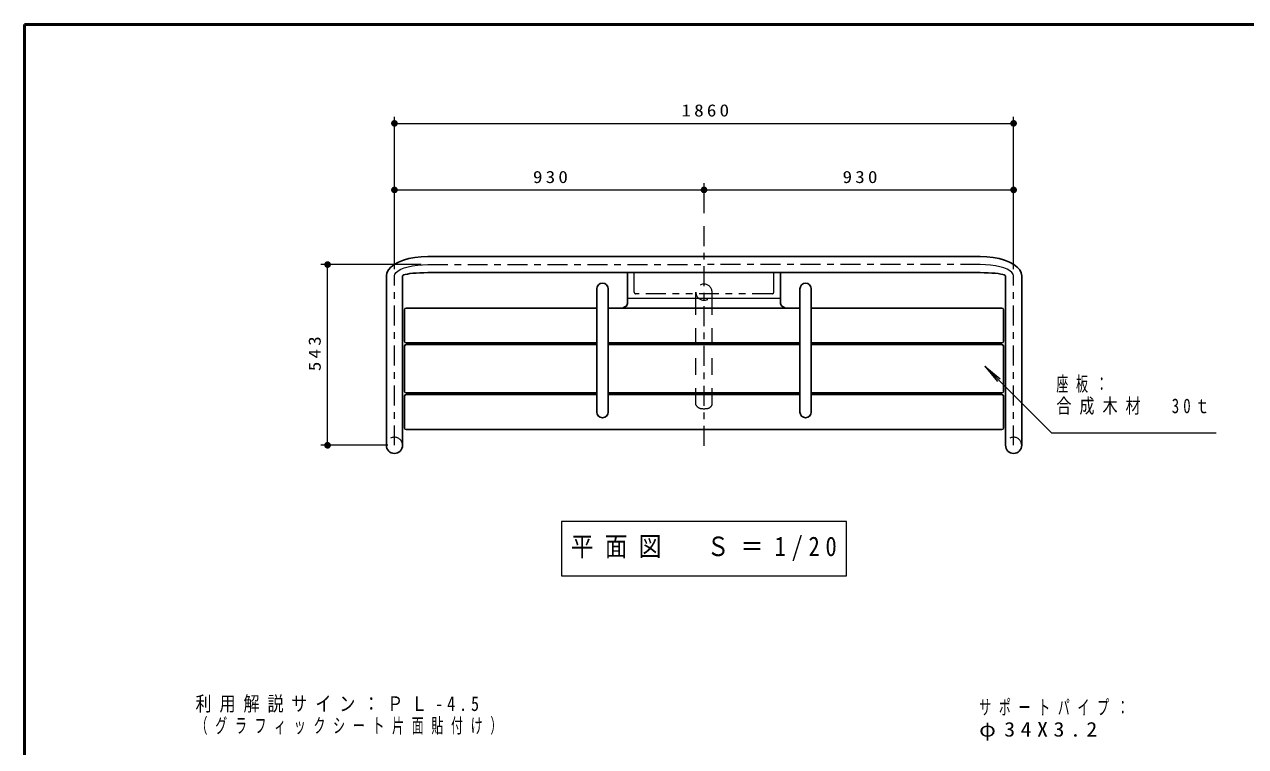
# Model space of a CAD drawing. Units: millimetres on the paper, scale 1:20. Extents: x -1553 to -1188, y 408 to 677.
# Drawn here: x -1553 to -1369.6, y 568.5 to 677 of the extents above; entities that cross this region are included whole.
import ezdxf

# ---------------------------------------------------------------- set-up
doc = ezdxf.new("R2010")
doc.units = ezdxf.units.MM
for name, pattern in [('USER1', [4.5, 2.5, -2]), ('USER2', [6, 3, -1, 1, -1]), ('USER3', [8, 3, -1, 1, -1, 1, -1])]:
    doc.linetypes.add(name, pattern=pattern)
doc.layers.add('LY_1', color=7, linetype='Continuous', lineweight=25)
doc.layers.add('LY_4', color=7, linetype='Continuous', lineweight=13)
doc.styles.add('ＭＳ ゴシック', font='')
doc.styles.get('ＭＳ ゴシック').set_extended_font_data('MS Gothic')

# ---------------------------------------------------------------- blocks, each defined once
blk = doc.blocks.new('filled_dot')
at = {"color": 0, "linetype": 'Continuous', "lineweight": -2, "const_width": 1.25}
blk.add_lwpolyline([(-0.625, 0, 1), (0.625, 0, 1)], format="xyb", close=True, dxfattribs=at)

msp = doc.modelspace()

# ---------------------------------------------------------------- linework, layer by layer
at = {"layer": 'LY_1', "lineweight": 13}
for p, q in [((-1497.423, 640.212), (-1497.423, 663.137)), ((-1404.423, 640.212), (-1404.423, 663.137)), ((-1497.423, 662.137), (-1404.423, 662.137)), ((-1450.923, 648.634), (-1450.923, 653.137)), ((-1497.423, 652.137), (-1450.923, 652.137)), ((-1450.923, 652.137), (-1404.423, 652.137)), ((-1493.423, 640.922), (-1508.465, 640.922)), ((-1507.465, 613.77), (-1507.465, 640.922)), ((-1439.423, 635.82), (-1462.423, 635.82)), ((-1408.759, 625.664), (-1406.831, 623.366)), ((-1408.759, 625.664), (-1406.461, 623.735)), ((-1398.745, 615.649), (-1408.759, 625.664)), ((-1398.745, 615.649), (-1373.994, 615.649)), ((-1498.423, 613.77), (-1508.465, 613.77)), ((-1472.323, 602.303), (-1472.323, 594.17)), ((-1429.523, 602.303), (-1472.323, 602.303)), ((-1429.523, 594.17), (-1429.523, 602.303)), ((-1472.323, 594.17), (-1429.523, 594.17))]:
    msp.add_line(p, q, dxfattribs=at)
at = {"layer": 'LY_1', "linetype": 'USER2', "lineweight": 13}
for p, q in [((-1450.923, 613.693), (-1450.923, 647.634)), ((-1492.423, 640.922), (-1450.923, 640.922)), ((-1409.423, 640.922), (-1450.923, 640.922)), ((-1497.423, 613.77), (-1497.423, 639.212)), ((-1404.423, 613.77), (-1404.423, 639.212))]:
    msp.add_line(p, q, dxfattribs=at)
at = {"layer": 'LY_1'}
for p, q in [((-1492.423, 642.137), (-1450.923, 642.137)), ((-1409.423, 642.137), (-1450.923, 642.137)), ((-1498.638, 613.77), (-1498.638, 639.212)), ((-1496.208, 613.77), (-1496.208, 639.212)), ((-1492.423, 639.707), (-1450.923, 639.707)), ((-1462.423, 635.07), (-1462.423, 639.707)), ((-1409.423, 639.707), (-1450.923, 639.707)), ((-1439.423, 635.07), (-1439.423, 639.707)), ((-1405.638, 613.77), (-1405.638, 639.212)), ((-1403.208, 613.77), (-1403.208, 639.212)), ((-1467.023, 618.77), (-1467.023, 637.27)), ((-1465.323, 618.77), (-1465.323, 637.27)), ((-1436.523, 618.77), (-1436.523, 637.27)), ((-1434.823, 618.77), (-1434.823, 637.27)), ((-1495.923, 629.395), (-1495.923, 634.145)), ((-1495.673, 634.395), (-1467.023, 634.395)), ((-1465.323, 634.395), (-1450.923, 634.395)), ((-1463.18, 634.395), (-1462.709, 634.618)), ((-1436.523, 634.395), (-1450.923, 634.395)), ((-1438.666, 634.395), (-1439.137, 634.618)), ((-1406.173, 634.395), (-1434.823, 634.395)), ((-1405.923, 629.395), (-1405.923, 634.145)), ((-1495.673, 629.145), (-1467.023, 629.145)), ((-1465.323, 629.145), (-1450.923, 629.145)), ((-1436.523, 629.145), (-1450.923, 629.145)), ((-1406.173, 629.145), (-1434.823, 629.145)), ((-1495.923, 621.895), (-1495.923, 628.645)), ((-1495.673, 628.895), (-1467.023, 628.895)), ((-1465.323, 628.895), (-1450.923, 628.895)), ((-1436.523, 628.895), (-1450.923, 628.895)), ((-1406.173, 628.895), (-1434.823, 628.895)), ((-1405.923, 621.895), (-1405.923, 628.645)), ((-1495.923, 616.395), (-1495.923, 621.145)), ((-1495.673, 621.645), (-1467.023, 621.645)), ((-1495.673, 621.395), (-1467.023, 621.395)), ((-1465.323, 621.645), (-1450.923, 621.645)), ((-1465.323, 621.395), (-1450.923, 621.395)), ((-1436.523, 621.645), (-1450.923, 621.645)), ((-1436.523, 621.395), (-1450.923, 621.395)), ((-1406.173, 621.645), (-1434.823, 621.645)), ((-1406.173, 621.395), (-1434.823, 621.395)), ((-1405.923, 616.395), (-1405.923, 621.145)), ((-1495.673, 616.145), (-1450.923, 616.145)), ((-1406.173, 616.145), (-1450.923, 616.145))]:
    msp.add_line(p, q, dxfattribs=at)
at = {"layer": 'LY_1', "linetype": 'USER3', "lineweight": 13}
for p, q in [((-1461.423, 636.796), (-1461.423, 639.707)), ((-1440.423, 636.796), (-1440.423, 639.707)), ((-1440.673, 636.546), (-1461.173, 636.546))]:
    msp.add_line(p, q, dxfattribs=at)
at = {"layer": 'LY_1', "linetype": 'USER1', "lineweight": 13}
for p, q in [((-1452.138, 634.395), (-1452.138, 636.77)), ((-1449.708, 634.395), (-1449.708, 636.77)), ((-1452.138, 619.874), (-1452.138, 634.395)), ((-1449.708, 619.874), (-1449.708, 634.395))]:
    msp.add_line(p, q, dxfattribs=at)
at = {"layer": 'LY_1'}
for points in [[(-1498.638, 639.212), (-1498.562, 639.669), (-1498.334, 640.116), (-1497.961, 640.54), (-1497.451, 640.931), (-1496.818, 641.28), (-1496.076, 641.578), (-1495.245, 641.818), (-1494.344, 641.994), (-1493.395, 642.101), (-1492.423, 642.137)], [(-1403.208, 639.212), (-1403.285, 639.669), (-1403.512, 640.116), (-1403.885, 640.54), (-1404.395, 640.931), (-1405.028, 641.28), (-1405.77, 641.578), (-1406.602, 641.818), (-1407.503, 641.994), (-1408.451, 642.101), (-1409.423, 642.137)], [(-1496.208, 639.212), (-1496.161, 639.289), (-1496.023, 639.365), (-1495.796, 639.436), (-1495.485, 639.503), (-1495.099, 639.562), (-1494.648, 639.612), (-1494.141, 639.653), (-1493.593, 639.682), (-1493.015, 639.701), (-1492.423, 639.707)], [(-1405.638, 639.212), (-1405.685, 639.289), (-1405.823, 639.365), (-1406.051, 639.436), (-1406.361, 639.503), (-1406.747, 639.562), (-1407.198, 639.612), (-1407.705, 639.653), (-1408.253, 639.682), (-1408.831, 639.701), (-1409.423, 639.707)]]:
    msp.add_lwpolyline(points, dxfattribs=at)
at = {"layer": 'LY_1', "linetype": 'USER2', "lineweight": 13}
for points in [[(-1497.423, 639.212), (-1497.362, 639.479), (-1497.178, 639.74), (-1496.878, 639.988), (-1496.468, 640.217), (-1495.959, 640.421), (-1495.362, 640.595), (-1494.693, 640.735), (-1493.968, 640.838), (-1493.205, 640.901), (-1492.423, 640.922)], [(-1404.423, 639.212), (-1404.485, 639.479), (-1404.668, 639.74), (-1404.968, 639.988), (-1405.378, 640.217), (-1405.888, 640.421), (-1406.484, 640.595), (-1407.153, 640.735), (-1407.878, 640.838), (-1408.641, 640.901), (-1409.423, 640.922)]]:
    msp.add_lwpolyline(points, dxfattribs=at)
at = {"layer": 'LY_1'}
for centre, radius, start, end in [((-1466.173, 637.27), 0.85, 0, 180), ((-1435.673, 637.27), 0.85, 0, 180), ((-1462.923, 635.07), 0.5, 295.33294, 0), ((-1438.923, 635.07), 0.5, 180, 244.66706), ((-1495.673, 634.145), 0.25, 90, 180), ((-1406.173, 634.145), 0.25, 0, 90), ((-1495.673, 629.395), 0.25, 180, 270), ((-1406.173, 629.395), 0.25, 270, 0), ((-1495.673, 628.645), 0.25, 90, 180), ((-1406.173, 628.645), 0.25, 0, 90), ((-1495.673, 621.895), 0.25, 180, 270), ((-1406.173, 621.895), 0.25, 270, 0), ((-1495.673, 621.145), 0.25, 90, 180), ((-1406.173, 621.145), 0.25, 0, 90), ((-1466.173, 618.77), 0.85, 180, 0), ((-1435.673, 618.77), 0.85, 180, 0), ((-1495.673, 616.395), 0.25, 180, 270), ((-1406.173, 616.395), 0.25, 270, 0), ((-1497.423, 613.77), 1.215, 180, 0), ((-1404.423, 613.77), 1.215, 180, 0)]:
    msp.add_arc(centre, radius, start, end, dxfattribs=at)
at = {"layer": 'LY_1', "linetype": 'USER3', "lineweight": 13}
for centre, start, end in [((-1461.173, 636.796), 180, 270), ((-1440.673, 636.796), 270, 0)]:
    msp.add_arc(centre, 0.25, start, end, dxfattribs=at)
at = {"layer": 'LY_1', "linetype": 'USER1', "lineweight": 13}
for centre, radius, start, end in [((-1450.923, 636.77), 1.215, 0, 180), ((-1450.923, 636.77), 1.215, 180, 0), ((-1451.298, 620.197), 0.9, 201.03975, 260.79164), ((-1450.923, 622.77), 3.5, 261.47209, 278.09391), ((-1450.548, 620.197), 0.9, 277.52006, 338.96045), ((-1497.423, 613.77), 1.215, 0, 180), ((-1404.423, 613.77), 1.215, 0, 180)]:
    msp.add_arc(centre, radius, start, end, dxfattribs=at)
at = {"layer": 'LY_4', "lineweight": 50}
for p, q in [((-1188, 677), (-1553, 677)), ((-1553, 677), (-1553, 420))]:
    msp.add_line(p, q, dxfattribs=at)

# ---------------------------------------------------------------- block references
at = {"layer": 'LY_1', "lineweight": 13, "xscale": 0.4, "yscale": 0.4}
for p in [(-1497.423, 662.137), (-1497.423, 652.137), (-1450.923, 652.137)]:
    msp.add_blockref('filled_dot', p, dxfattribs=at)
for p, rotation in [((-1404.423, 662.137), 180), ((-1450.923, 652.137), 180), ((-1404.423, 652.137), 180), ((-1507.465, 640.922), 270), ((-1507.465, 613.77), 90)]:
    msp.add_blockref('filled_dot', p, dxfattribs=dict(at, rotation=rotation))

# ---------------------------------------------------------------- texts
at = {"layer": 'LY_1', "style": 'ＭＳ ゴシック'}
for s, insert, char_height, attachment_point in [('\\T1.33;\\W1.15;1860', (-1450.5, 663.137), 1.833, 8), ('\\T1.33;\\W1.15;930', (-1473.758, 653.137), 1.833, 8), ('\\T1.33;\\W1.15;930', (-1427.258, 653.137), 1.833, 8), ('\\T1.64;\\W0.6;座板：', (-1397.994, 624.099), 2.199, 1), ('\\T1.54;\\W0.75;合成木材\u300030ｔ', (-1397.994, 620.799), 2.199, 1), ('\\T1.5;\\W0.85;平面図\u3000Ｓ＝1/20', (-1470.923, 598.236), 2.933, 4), ('\\T1.5;\\W0.8;利用解説サイン：ＰＬ-4.5', (-1527.295, 576.059), 2.199, 1), ('\\T1.64;\\W0.6;サポートパイプ：', (-1409.591, 575.507), 2.199, 1), ('\\T1.64;\\W0.6;（グラフィックシート片面貼付け）', (-1527.295, 572.759), 2.199, 1), ('\\T1.5;\\W1.1;φ34X3.2', (-1409.591, 572.207), 2.199, 1)]:
    msp.add_mtext(s, dxfattribs=dict(at, insert=insert, char_height=char_height, attachment_point=attachment_point))
at = {"layer": 'LY_1', "insert": (-1508.465, 627.763), "char_height": 1.833, "attachment_point": 8, "rotation": 90, "style": 'ＭＳ ゴシック'}
msp.add_mtext('\\T1.33;\\W1.15;543', dxfattribs=at)

doc.saveas('drawing.dxf')
